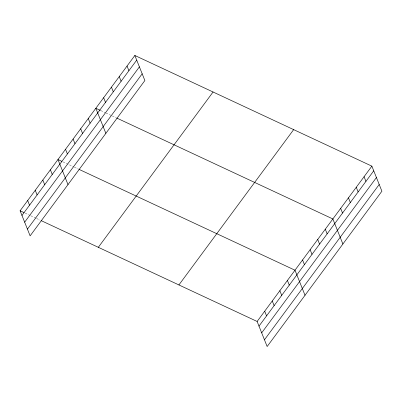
<?xml version="1.0" encoding="UTF-8"?>
<svg xmlns="http://www.w3.org/2000/svg" width="402" height="402" viewBox="0 0 402 402"><rect width="100%" height="100%" fill="white"/><g stroke="black" fill="none" stroke-linecap="round" stroke-linejoin="round"><path stroke-width="0.3" stroke-dasharray="2.01 1.51" d="M100.937 110.661L105.47 112.776M106.038 113.042L111.706 115.691M112.274 115.952L116.238 117.806M63.069 161.916L73.837 166.941M74.405 167.207L78.37 169.061M25.2 213.171L30.301 215.552M30.869 215.814L35.969 218.196M36.537 218.462L39.939 220.05"/><path stroke-width="0.6" d="M134.851 55.471L144.876 80.536L30.125 235.853L20.1 210.789L134.851 55.471L371.875 166.147L381.9 191.211L267.149 346.529L257.124 321.464L41.069 220.577M21.964 215.447L136.715 60.134M24.658 222.18L139.409 66.863M27.431 229.12L142.182 73.802M98.319 247.31L213.07 91.993M178.905 284.943L293.656 129.625M257.124 321.464L371.875 166.147M258.988 326.128L373.739 170.81M261.682 332.861L376.433 177.543M264.456 339.796L379.207 184.478M100.369 110.394L95.837 108.279L105.862 133.343M116.806 118.072L332.861 218.954L342.886 244.019M61.933 161.383L57.968 159.534L67.993 184.598M78.938 169.322L294.993 270.209L305.017 295.274M20.1 210.789L24.07 212.638M364.071 176.709L365.936 181.372M356.267 187.272L358.132 191.935M348.464 197.834L350.328 202.492M340.665 208.392L342.529 213.055M325.288 229.205L327.153 233.869M317.711 239.456L319.58 244.12M310.138 249.707L312.002 254.371M302.565 259.958L304.43 264.622M287.42 280.46L289.284 285.124M279.847 290.711L281.712 295.375M272.27 300.962L274.139 305.626M264.697 311.213L266.561 315.877M127.047 66.034L128.911 70.692M119.243 76.591L121.108 81.254M111.439 87.154L113.304 91.817M103.636 97.716L105.505 102.379M88.259 118.53L90.128 123.193M80.686 128.781L82.551 133.444M73.114 139.032L74.978 143.695M65.541 149.283L67.405 153.946M50.396 169.785L52.26 174.448M42.818 180.036L44.687 184.699M35.245 190.287L37.11 194.945M27.673 200.538L29.537 205.196"/></g></svg>
